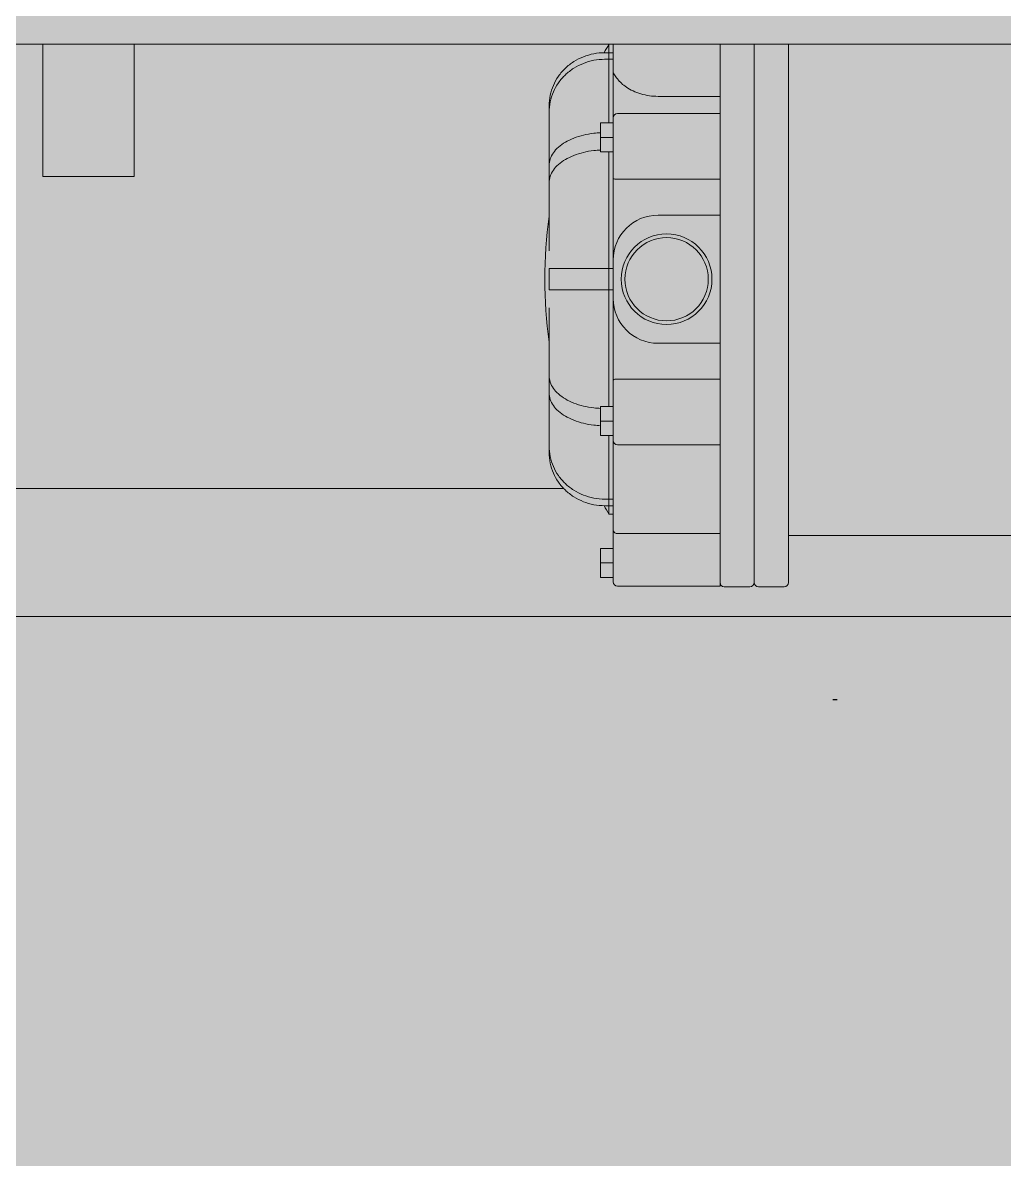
# Model space of a CAD drawing. Header units: centimetres. Extents: x 405564 to 502064, y 46284 to 60634.
# Drawn here: x 484530.18 to 484553.16, y 56721.81 to 56748.42 of the extents above; entities that cross this region are included whole.
import ezdxf

# ---------------------------------------------------------------- set-up
doc = ezdxf.new("R2010")
doc.units = ezdxf.units.CM
doc.linetypes.add('ACAD_ISO07W100', pattern=[3, 0, -3])
doc.linetypes.add('DOT', pattern=[0.25, 0, -0.25])
doc.layers.get('0').update_dxf_attribs({"color": 8, "lineweight": 9})
doc.layers.add('0-KRCN-MİMARİ-220526', color=8, linetype='Continuous', lineweight=9)
doc.layers.add('Visible (ISO)', color=8, linetype='Continuous', lineweight=18)
doc.layers.add('AS_DOS_TERAS_UST', color=8, linetype='ACAD_ISO07W100')
doc.layers.add('AS_NOT_MIMARI', color=8, linetype='Continuous')

# ---------------------------------------------------------------- blocks, each defined once
blk = doc.blocks.new('A$Cdfb98813')
h = blk.add_hatch()
h.set_pattern_fill('ANGLE', color=256, scale=0.3)
h.set_pattern_definition([(0, (182.2423, -979.0145), (0, 2.0955), [1.524, -0.5715]), (90, (182.2423, -979.0145), (-2.0955, 1e-16), [1.524, -0.5715])])
h.paths.add_polyline_path([(1918.018, 199.001), (1545.018, 199.001), (1545.018, 300), (1515.018, 300), (1515.018, 199.001), (238.979, 199.001), (238.979, -429.5), (238.979, -658.015), (1918.018, -658.015)])
h.paths.add_polyline_path([(268.979, -429.5), (268.979, 169.001), (1888.018, 169.001), (1888.018, -628.015), (268.979, -628.015), (268.979, -453.5)], flags=16)
h.paths.add_polyline_path([(1888.018, -429.5), (268.979, -429.5), (268.979, -459.5), (1888.018, -459.5)], flags=0)
h = blk.add_hatch()
h.set_pattern_fill('ANGLE', color=256)
h.set_pattern_definition([(0, (-483849.746, -58273.935), (0, 6.985), [5.08, -1.905]), (90, (-483849.746, -58273.935), (-6.985, 4e-16), [5.08, -1.905])])
h.paths.add_polyline_path([(425.139, -15.05), (800.139, -15.05), (800.139, -100), (900, -100), (900.139, -15.05), (1700, -15.05), (1700, -100), (1800, -100), (1800.139, -15.05), (2235.139, -15.05), (2235.139, -206), (425.139, -206.05)])
at = {"layer": 'Visible (ISO)'}
for p, q in [((739.841, -84.65), (577.321, -84.65)), ((680.912, -87.748), (680.912, -84.65)), ((683.046, -87.748), (683.046, -84.65)), ((694.058, -84.847), (694.258, -84.847)), ((694.158, -84.65), (694.158, -86.488)), ((694.258, -85.28), (694.258, -84.65)), ((696.758, -84.65), (696.758, -84.747)), ((696.758, -84.747), (696.758, -84.872)), ((696.758, -84.872), (696.758, -84.89)), ((697.558, -84.65), (697.558, -97.25)), ((697.558, -84.65), (697.558, -97.25)), ((698.358, -84.65), (698.358, -97.25)), ((694.058, -85.002), (694.258, -85.002)), ((696.758, -84.89), (696.758, -86.318)), ((694.258, -85.28), (694.258, -86.374)), ((696.758, -85.869), (695.308, -85.869)), ((692.758, -86.085), (692.758, -86.24)), ((692.758, -87.483), (692.758, -86.24)), ((694.258, -86.374), (694.258, -86.574)), ((696.758, -86.274), (694.358, -86.274)), ((696.758, -86.524), (696.758, -86.318)), ((693.958, -86.488), (694.258, -86.488)), ((693.958, -86.829), (693.958, -86.488)), ((694.258, -86.638), (694.258, -86.574)), ((694.258, -86.638), (694.258, -87.125)), ((696.758, -86.524), (696.758, -86.588)), ((696.758, -86.89), (696.758, -86.588)), ((693.958, -86.829), (694.258, -86.829)), ((693.958, -87.17), (693.958, -86.829)), ((696.758, -86.89), (696.758, -88.65)), ((693.958, -87.17), (694.258, -87.17)), ((694.158, -87.17), (694.158, -93.13)), ((694.258, -87.788), (694.258, -87.125)), ((692.758, -87.483), (692.758, -87.888)), ((680.912, -87.748), (683.046, -87.748)), ((694.258, -87.788), (694.258, -89.7)), ((692.758, -87.888), (692.758, -89.483)), ((696.758, -87.811), (694.358, -87.811)), ((695.308, -88.65), (696.758, -88.65)), ((696.758, -88.65), (696.758, -88.75)), ((696.758, -89.244), (696.758, -88.75)), ((696.758, -89.244), (696.758, -91.056)), ((692.758, -89.483), (692.763, -89.483)), ((692.758, -89.9), (694.058, -89.9)), ((692.758, -89.9), (692.758, -90.4)), ((694.058, -89.9), (694.258, -89.9)), ((694.258, -90.6), (694.258, -89.7)), ((694.058, -90.4), (692.758, -90.4)), ((694.058, -90.4), (694.258, -90.4)), ((694.258, -90.6), (694.258, -92.512)), ((692.758, -90.817), (692.763, -90.817)), ((692.758, -92.412), (692.758, -90.817)), ((696.758, -91.55), (696.758, -91.056)), ((696.758, -91.65), (695.308, -91.65)), ((696.758, -91.55), (696.758, -91.65)), ((696.758, -91.65), (696.758, -93.41)), ((692.758, -92.412), (692.758, -92.817)), ((694.258, -93.175), (694.258, -92.512)), ((696.758, -92.489), (694.358, -92.489)), ((692.758, -92.817), (692.758, -94.06)), ((693.958, -93.13), (694.258, -93.13)), ((693.958, -93.471), (693.958, -93.13)), ((694.258, -93.175), (694.258, -93.662)), ((693.958, -93.471), (694.258, -93.471)), ((693.958, -93.812), (693.958, -93.471)), ((694.258, -93.726), (694.258, -93.662)), ((696.758, -93.712), (696.758, -93.41)), ((693.958, -93.812), (694.258, -93.812)), ((694.158, -93.812), (694.158, -95.65)), ((694.258, -93.726), (694.258, -93.926)), ((694.258, -93.926), (694.258, -96.013)), ((696.758, -93.712), (696.758, -93.776)), ((696.758, -93.982), (696.758, -93.776)), ((692.758, -94.06), (692.758, -94.215)), ((696.758, -94.026), (694.358, -94.026)), ((696.758, -93.982), (696.758, -97.242)), ((675.656, -95.05), (693.099, -95.05)), ((694.058, -95.298), (694.258, -95.298)), ((694.058, -95.453), (694.258, -95.453)), ((694.158, -95.65), (694.258, -95.65)), ((694.258, -96.935), (694.258, -96.013)), ((696.758, -96.105), (694.358, -96.105)), ((698.358, -96.15), (706.358, -96.15)), ((693.958, -96.451), (694.258, -96.451)), ((693.958, -96.792), (693.958, -96.451)), ((693.958, -96.792), (694.258, -96.792)), ((693.958, -97.133), (693.958, -96.792)), ((694.258, -96.935), (694.258, -97.237)), ((693.958, -97.133), (694.258, -97.133)), ((696.758, -97.337), (694.358, -97.337)), ((696.758, -97.337), (696.758, -97.242)), ((696.858, -97.35), (697.458, -97.35)), ((697.658, -97.35), (698.258, -97.35)), ((674.74, -98.05), (708.993, -98.05))]:
    blk.add_line(p, q, dxfattribs=at)
for radius in [1.061, 0.975]:
    blk.add_circle((695.508, -90.15), radius, dxfattribs=at)
for centre, radius, start, end in [((703.491, -90.15), 10.833, 149.4898, 150.6942), ((694.358, -86.374), 0.1, 90, 180), ((703.491, -90.15), 10.833, 172.209, 187.791), ((695.308, -89.7), 1.05, 90, 180), ((695.308, -90.6), 1.05, 180, 270), ((694.358, -93.926), 0.1, 180, 270), ((703.491, -90.15), 10.833, 209.3058, 210.5102), ((694.358, -97.237), 0.1, 180, 270), ((696.858, -97.25), 0.1, 180, 270), ((697.458, -97.25), 0.1, 270, 0), ((697.658, -97.25), 0.1, 180, 270), ((698.258, -97.25), 0.1, 270, 0)]:
    blk.add_arc(centre, radius, start, end, dxfattribs=at)
for points, knots in [([(692.758, -86.085), (692.758, -86.009), (692.766, -85.925), (692.8, -85.762), (692.826, -85.682), (692.888, -85.541), (692.929, -85.466), (693.026, -85.328), (693.082, -85.264), (693.196, -85.156), (693.263, -85.102), (693.409, -85.01), (693.487, -84.971), (693.635, -84.912), (693.719, -84.887), (693.89, -84.855), (693.978, -84.847), (694.058, -84.847)], [5.781778, 5.781778, 5.781778, 5.781778, 6.022941, 6.022941, 6.264103, 6.264103, 6.504994, 6.504994, 6.745884, 6.745884, 6.986573, 6.986573, 7.227262, 7.227262, 7.467824, 7.467824, 7.708385, 7.708385, 7.708385, 7.708385]), ([(694.058, -85.002), (693.978, -85.002), (693.89, -85.009), (693.719, -85.042), (693.635, -85.067), (693.487, -85.125), (693.409, -85.164), (693.263, -85.257), (693.196, -85.31), (693.082, -85.418), (693.026, -85.482), (692.929, -85.621), (692.888, -85.695), (692.826, -85.836), (692.8, -85.916), (692.766, -86.08), (692.758, -86.163), (692.758, -86.24)], [-7.708385, -7.708385, -7.708385, -7.708385, -7.467824, -7.467824, -7.227262, -7.227262, -6.986573, -6.986573, -6.745884, -6.745884, -6.504994, -6.504994, -6.264103, -6.264103, -6.022941, -6.022941, -5.781778, -5.781778, -5.781778, -5.781778]), ([(694.358, -85.461), (694.332, -85.425), (694.306, -85.393), (694.268, -85.331), (694.258, -85.305), (694.258, -85.281), (694.258, -85.28), (694.258, -85.28)], [-0.4970143, -0.4970143, -0.4970143, -0.4970143, -0.2516269, -0.2516269, 0, 0, 0.0014858, 0.0014858, 0.0014858, 0.0014858]), ([(695.308, -85.869), (695.176, -85.869), (695.035, -85.85), (694.777, -85.773), (694.66, -85.717), (694.484, -85.599), (694.411, -85.532), (694.358, -85.461)], [-3.175869, -3.175869, -3.175869, -3.175869, -2.779268, -2.779268, -2.382666, -2.382666, -2.028512, -2.028512, -2.028512, -2.028512]), ([(692.758, -87.483), (692.758, -87.436), (692.766, -87.385), (692.8, -87.284), (692.826, -87.234), (692.888, -87.147), (692.929, -87.101), (693.026, -87.015), (693.082, -86.976), (693.196, -86.909), (693.263, -86.876), (693.409, -86.819), (693.487, -86.794), (693.635, -86.758), (693.719, -86.743), (693.856, -86.727), (693.908, -86.723), (693.958, -86.721)], [-1.926607, -1.926607, -1.926607, -1.926607, -1.685445, -1.685445, -1.444282, -1.444282, -1.203392, -1.203392, -0.962501, -0.962501, -0.721812, -0.721812, -0.481123, -0.481123, -0.240562, -0.240562, -0.096994, -0.096994, -0.096994, -0.096994]), ([(693.958, -87.125), (693.908, -87.127), (693.856, -87.131), (693.719, -87.147), (693.635, -87.163), (693.487, -87.199), (693.409, -87.223), (693.263, -87.28), (693.196, -87.313), (693.082, -87.38), (693.026, -87.42), (692.929, -87.505), (692.888, -87.551), (692.826, -87.639), (692.8, -87.688), (692.766, -87.789), (692.758, -87.841), (692.758, -87.888)], [0.096994, 0.096994, 0.096994, 0.096994, 0.240562, 0.240562, 0.481123, 0.481123, 0.721812, 0.721812, 0.962501, 0.962501, 1.203392, 1.203392, 1.444282, 1.444282, 1.685445, 1.685445, 1.926607, 1.926607, 1.926607, 1.926607]), ([(694.358, -87.811), (694.347, -87.811), (694.337, -87.811), (694.316, -87.809), (694.306, -87.808), (694.287, -87.804), (694.278, -87.802), (694.268, -87.798), (694.264, -87.796), (694.259, -87.792), (694.258, -87.79), (694.258, -87.788), (694.258, -87.788), (694.258, -87.788)], [-0.1745925, -0.1745925, -0.1745925, -0.1745925, -0.1418385, -0.1418385, -0.1062007, -0.1062007, -0.0636646, -0.0636646, -0.032192, -0.032192, 0, 0, 0.0005441, 0.0005441, 0.0005441, 0.0005441]), ([(692.758, -92.412), (692.758, -92.459), (692.766, -92.511), (692.8, -92.612), (692.826, -92.661), (692.888, -92.749), (692.929, -92.795), (693.026, -92.88), (693.082, -92.92), (693.196, -92.987), (693.263, -93.02), (693.409, -93.077), (693.487, -93.101), (693.635, -93.137), (693.719, -93.153), (693.856, -93.169), (693.908, -93.173), (693.958, -93.175)], [-1.926607, -1.926607, -1.926607, -1.926607, -1.685445, -1.685445, -1.444282, -1.444282, -1.203392, -1.203392, -0.962501, -0.962501, -0.721812, -0.721812, -0.481123, -0.481123, -0.240562, -0.240562, -0.096994, -0.096994, -0.096994, -0.096994]), ([(694.358, -92.489), (694.347, -92.489), (694.337, -92.489), (694.316, -92.491), (694.306, -92.492), (694.287, -92.496), (694.278, -92.498), (694.268, -92.502), (694.264, -92.504), (694.259, -92.508), (694.258, -92.51), (694.258, -92.512), (694.258, -92.512), (694.258, -92.512)], [0.1745925, 0.1745925, 0.1745925, 0.1745925, 0.2073465, 0.2073465, 0.2429843, 0.2429843, 0.2855204, 0.2855204, 0.3169931, 0.3169931, 0.349185, 0.349185, 0.3497291, 0.3497291, 0.3497291, 0.3497291]), ([(693.958, -93.579), (693.908, -93.577), (693.856, -93.573), (693.719, -93.557), (693.635, -93.542), (693.487, -93.506), (693.409, -93.481), (693.263, -93.424), (693.196, -93.391), (693.082, -93.324), (693.026, -93.285), (692.929, -93.199), (692.888, -93.153), (692.826, -93.066), (692.8, -93.016), (692.766, -92.915), (692.758, -92.864), (692.758, -92.817)], [0.096994, 0.096994, 0.096994, 0.096994, 0.240562, 0.240562, 0.481123, 0.481123, 0.721812, 0.721812, 0.962501, 0.962501, 1.203392, 1.203392, 1.444282, 1.444282, 1.685445, 1.685445, 1.926607, 1.926607, 1.926607, 1.926607]), ([(692.758, -94.06), (692.758, -94.137), (692.766, -94.22), (692.8, -94.384), (692.826, -94.464), (692.888, -94.605), (692.929, -94.679), (693.026, -94.818), (693.082, -94.882), (693.196, -94.99), (693.263, -95.043), (693.409, -95.136), (693.487, -95.175), (693.635, -95.233), (693.719, -95.258), (693.89, -95.291), (693.978, -95.298), (694.058, -95.298)], [5.781778, 5.781778, 5.781778, 5.781778, 6.022941, 6.022941, 6.264103, 6.264103, 6.504994, 6.504994, 6.745884, 6.745884, 6.986573, 6.986573, 7.227262, 7.227262, 7.467824, 7.467824, 7.708385, 7.708385, 7.708385, 7.708385]), ([(694.058, -95.453), (693.978, -95.453), (693.89, -95.445), (693.719, -95.413), (693.635, -95.388), (693.487, -95.329), (693.409, -95.29), (693.263, -95.198), (693.196, -95.144), (693.082, -95.036), (693.026, -94.972), (692.929, -94.834), (692.888, -94.759), (692.826, -94.618), (692.8, -94.538), (692.766, -94.375), (692.758, -94.291), (692.758, -94.215)], [-7.708386, -7.708386, -7.708386, -7.708386, -7.467824, -7.467824, -7.227262, -7.227262, -6.986573, -6.986573, -6.745884, -6.745884, -6.504994, -6.504994, -6.264103, -6.264103, -6.022941, -6.022941, -5.781778, -5.781778, -5.781778, -5.781778]), ([(694.358, -96.105), (694.347, -96.105), (694.337, -96.103), (694.316, -96.097), (694.306, -96.092), (694.287, -96.078), (694.278, -96.07), (694.268, -96.053), (694.264, -96.045), (694.259, -96.03), (694.258, -96.022), (694.258, -96.014), (694.258, -96.013), (694.258, -96.013)], [0.1745925, 0.1745925, 0.1745925, 0.1745925, 0.2073465, 0.2073465, 0.2429843, 0.2429843, 0.2855204, 0.2855204, 0.3169931, 0.3169931, 0.349185, 0.349185, 0.3497291, 0.3497291, 0.3497291, 0.3497291])]:
    blk.add_open_spline(points, degree=3, knots=knots, dxfattribs=at)
blk = doc.blocks.new('A$C6A10306C')
at = {"layer": 'AS_DOS_TERAS_UST', "linetype": 'DOT', "ltscale": 80}
blk.add_line((14085.68, -3901.454), (13710.68, -3901.454), dxfattribs=at)
at = {"layer": 'AS_NOT_MIMARI'}
blk.add_blockref('A$Cdfb98813', (13285.68, -3801.454), dxfattribs=at)

msp = doc.modelspace()

# ---------------------------------------------------------------- block references
at = {"layer": '0-KRCN-MİMARİ-220526'}
msp.add_blockref('A$C6A10306C', (470564.066, 60634.016), dxfattribs=at)

doc.saveas('drawing.dxf')
